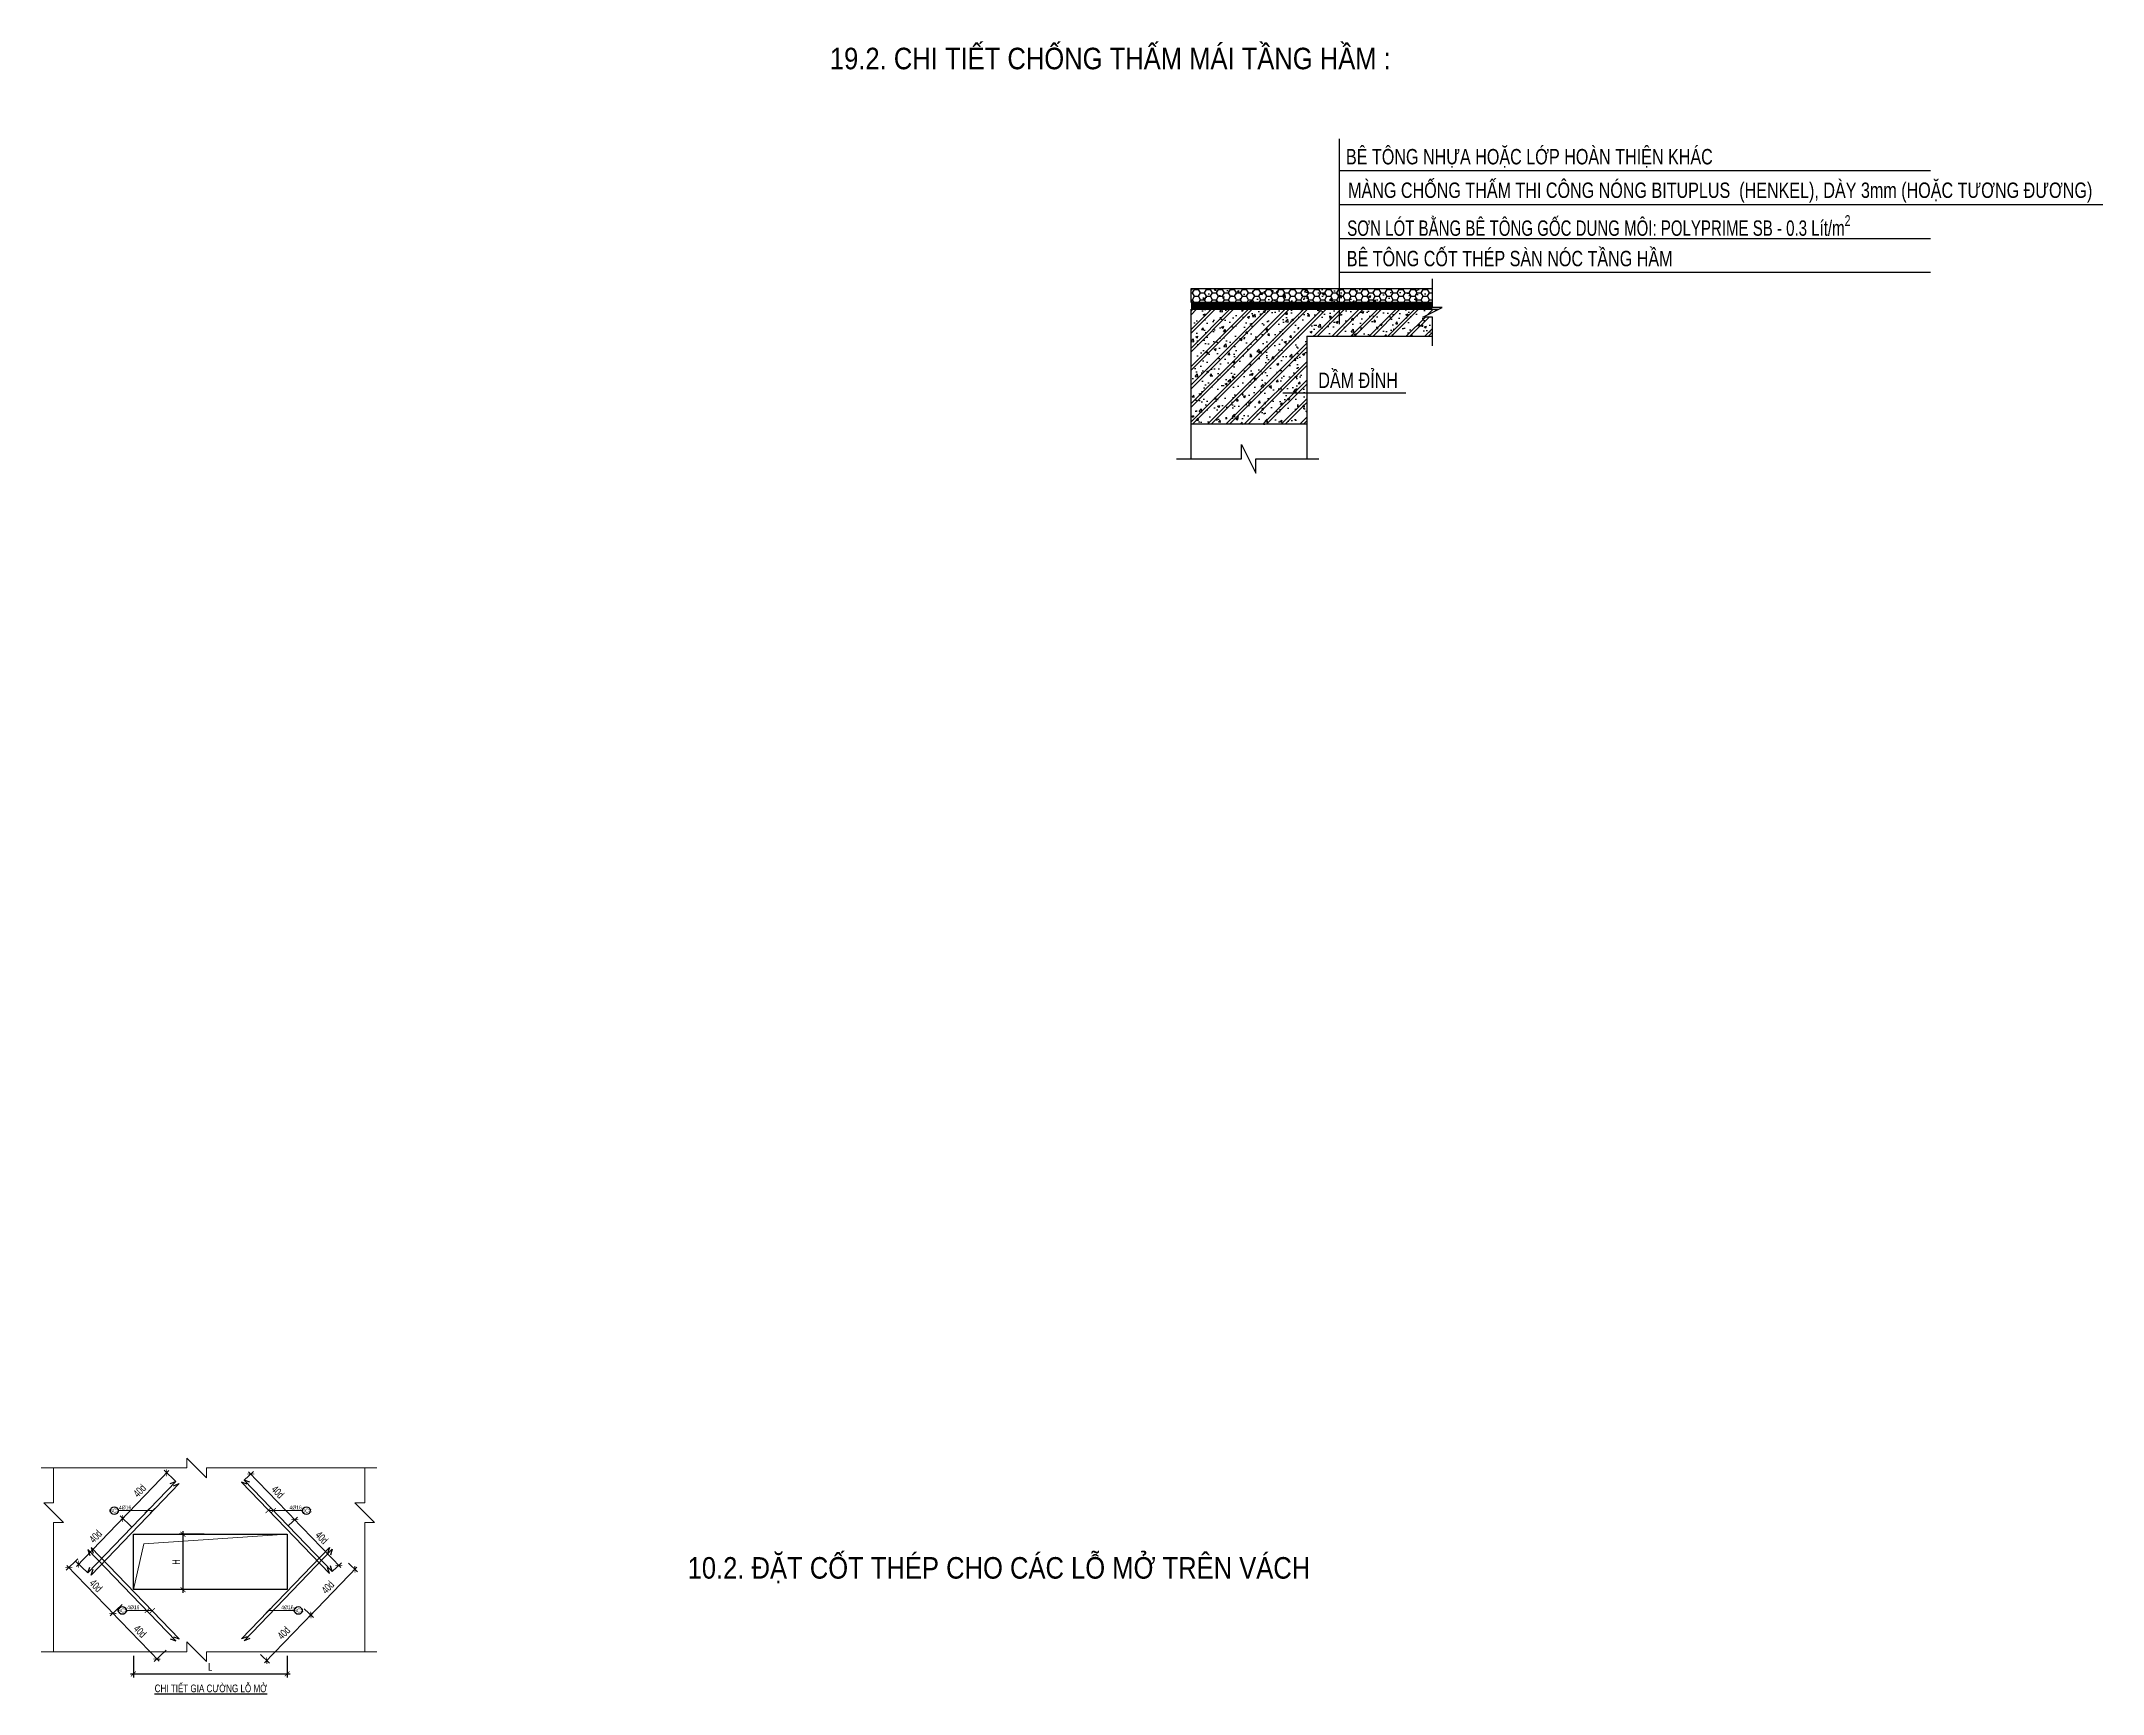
# Model space of a CAD drawing. Header units: millimetres. Extents: x -241424 to 696054, y -125618 to 93710.
# Drawn here: x 297014 to 330533, y 15775 to 42644 of the extents above; entities that cross this region are included whole.
import ezdxf
from ezdxf.enums import TextEntityAlignment as Align

# ---------------------------------------------------------------- set-up
doc = ezdxf.new("R2010")
doc.units = ezdxf.units.MM
doc.header["$LTSCALE"] = 7
doc.header["$PDMODE"] = 3
doc.layers.get('0').update_dxf_attribs({"linetype": 'CONTINUOUS'})
doc.layers.get('Defpoints').update_dxf_attribs({"color": 6, "linetype": 'CONTINUOUS'})
for name, color, linetype in [('CDC_02_DIM', 1, 'CONTINUOUS'), ('CDC_03_BORDER', 3, 'CONTINUOUS'), ('CDC_05_STEEL', 4, 'CONTINUOUS'), ('CDC_06_TEXT', 2, 'CONTINUOUS'), ('CDC_10_HATCH', 251, 'CONTINUOUS'), ('CDC_11_NOTE', 8, 'CONTINUOUS'), ('CDC_14_STEELNUM', 3, 'CONTINUOUS')]:
    doc.layers.add(name, color=color, linetype=linetype)
for name, color, linetype, lineweight in [('KC-Betong', 2, 'CONTINUOUS', 30), ('KC-GhiChu', 9, 'CONTINUOUS', 13), ('KC-Net thuong', 8, 'CONTINUOUS', 18)]:
    doc.layers.add(name, color=color, linetype=linetype, lineweight=lineweight)
doc.styles.add('ARIAL', font='arial.ttf')
doc.styles.add('KC_SMTEXT', font='arial.ttf', dxfattribs={"width": 0.7})
doc.styles.add('KCS_SMTEXT', font='arial.ttf', dxfattribs={"width": 0.7})
doc.styles.add('VNCC-vnsimli', font='vnsimli.shx', dxfattribs={"width": 0.675})
doc.dimstyles.new('1_50', dxfattribs={"dimscale": 50, "dimtxt": 2.2, "dimasz": 1.2, "dimexe": 1, "dimexo": 0, "dimgap": 0.7, "dimtad": 1, "dimdec": 0, "dimzin": 0, "dimdsep": 46, "dimtxsty": 'VNCC-vnsimli', "dimblk1": 'ARCHTICK', "dimblk2": 'ARCHTICK', "dimsah": 1, "dimcen": 1.5, "dimdle": 1, "dimclrd": 256, "dimclre": 256, "dimclrt": 7, "dimadec": 0, "dimazin": 0, "dimtfac": 1, "dimtdec": 0, "dimtix": 1, "dimtmove": 2, "dimatfit": 3, "dimfxl": 1, "dimtvp": 0.833333, "dimtolj": 1, "dimtzin": 0, "dimlwd": 18, "dimlwe": 18, "dimarcsym": 0})
doc.dimstyles.new('KCS_DIM25', dxfattribs={"dimscale": 50, "dimtxt": 2.5, "dimasz": 1.6, "dimexe": 1.2, "dimexo": 0, "dimgap": 1, "dimtad": 1, "dimdec": 0, "dimzin": 0, "dimdsep": 46, "dimtxsty": 'KCS_SMTEXT', "dimblk": 'ARCHTICK', "dimcen": 0, "dimdle": 1, "dimclrd": 256, "dimclre": 256, "dimclrt": 2, "dimadec": 0, "dimazin": 0, "dimtfac": 1, "dimtdec": 0, "dimtix": 1, "dimtmove": 2, "dimatfit": 3, "dimfxl": 1, "dimtolj": 1, "dimtzin": 0, "dimarcsym": 0})

# ---------------------------------------------------------------- blocks, each defined once
blk = doc.blocks.new('_ArchTick')
at = {"color": 0, "linetype": 'ByBlock', "const_width": 0.15}
blk.add_lwpolyline([(-0.5, -0.5), (0.5, 0.5)], dxfattribs=at)
blk = doc.blocks.new('*D751')
at = {"layer": 'CDC_02_DIM', "lineweight": -2, "ltscale": 3, "transparency": 16777216}
for p, q in [((298463, 16098), (301063, 16098)), ((298513, 16390), (298513, 16038)), ((301013, 16390), (301013, 16038))]:
    blk.add_line(p, q, dxfattribs=at)
at = {"layer": 'Defpoints', "color": 0, "ltscale": 3, "transparency": 16777216}
for p in [(298513, 16390), (301013, 16390), (301013, 16098)]:
    blk.add_point(p, dxfattribs=at)
at = {"layer": 'CDC_02_DIM', "lineweight": -2, "ltscale": 3, "transparency": 16777216, "xscale": 80, "yscale": 80, "zscale": 80, "rotation": 180}
blk.add_blockref('_ArchTick', (298513, 16098), dxfattribs=at)
at = {"layer": 'CDC_02_DIM', "lineweight": -2, "ltscale": 3, "transparency": 16777216, "xscale": 80, "yscale": 80, "zscale": 80}
blk.add_blockref('_ArchTick', (301013, 16098), dxfattribs=at)
at = {"layer": 'CDC_02_DIM', "color": 2, "ltscale": 3, "transparency": 16777216, "insert": (299763, 16210), "char_height": 125, "attachment_point": 5, "style": 'KCS_SMTEXT'}
blk.add_mtext('\\A1;L', dxfattribs=at)
blk = doc.blocks.new('*D752')
at = {"layer": 'CDC_02_DIM', "lineweight": -2, "ltscale": 3, "transparency": 16777216}
for p, q in [((299664, 18368), (299259, 18368)), ((299319, 18418), (299319, 17418)), ((299664, 17468), (299259, 17468))]:
    blk.add_line(p, q, dxfattribs=at)
at = {"layer": 'Defpoints', "color": 0, "ltscale": 3, "transparency": 16777216}
for p in [(299664, 18368), (299319, 17468), (299664, 17468)]:
    blk.add_point(p, dxfattribs=at)
at = {"layer": 'CDC_02_DIM', "lineweight": -2, "ltscale": 3, "transparency": 16777216, "xscale": 80, "yscale": 80, "zscale": 80}
for p, rotation in [((299319, 18368), 90), ((299319, 17468), 270)]:
    blk.add_blockref('_ArchTick', p, dxfattribs=dict(at, rotation=rotation))
at = {"layer": 'CDC_02_DIM', "color": 2, "ltscale": 3, "transparency": 16777216, "insert": (299206, 17918), "char_height": 125, "attachment_point": 5, "rotation": 90, "style": 'KCS_SMTEXT'}
blk.add_mtext('\\A1;H', dxfattribs=at)
blk = doc.blocks.new('*D753')
at = {"layer": 'CDC_02_DIM', "lineweight": -2, "ltscale": 3, "transparency": 16777216}
for p, q in [((297588, 17846), (298373, 18661)), ((298487, 18482), (298295, 18667)), ((297771, 17739), (297579, 17924))]:
    blk.add_line(p, q, dxfattribs=at)
at = {"layer": 'Defpoints', "color": 0, "ltscale": 3, "transparency": 16777216}
for p in [(298338, 18625), (298487, 18482), (297771, 17739)]:
    blk.add_point(p, dxfattribs=at)
at = {"layer": 'CDC_02_DIM', "lineweight": -2, "ltscale": 3, "transparency": 16777216, "xscale": 80, "yscale": 80, "zscale": 80}
for p, rotation in [((298338, 18625), 46.05945440121268), ((297622, 17882), 226.0594544012127)]:
    blk.add_blockref('_ArchTick', p, dxfattribs=dict(at, rotation=rotation))
at = {"layer": 'CDC_02_DIM', "color": 2, "ltscale": 3, "transparency": 16777216, "insert": (297898, 18333), "char_height": 125, "attachment_point": 5, "rotation": 46.0595, "style": 'KCS_SMTEXT'}
blk.add_mtext('\\A1;40d', dxfattribs=at)
blk = doc.blocks.new('*D754')
at = {"layer": 'CDC_02_DIM', "lineweight": -2, "ltscale": 3, "transparency": 16777216}
for p, q in [((301292, 17157), (301441, 17014)), ((301433, 17091), (300647, 16277)), ((300577, 16414), (300725, 16271))]:
    blk.add_line(p, q, dxfattribs=at)
at = {"layer": 'Defpoints', "color": 0, "ltscale": 3, "transparency": 16777216}
for p in [(301292, 17157), (300577, 16414), (300682, 16313)]:
    blk.add_point(p, dxfattribs=at)
at = {"layer": 'CDC_02_DIM', "lineweight": -2, "ltscale": 3, "transparency": 16777216, "xscale": 80, "yscale": 80, "zscale": 80}
for p, rotation in [((301398, 17055), 46.05945440121272), ((300682, 16313), 226.0594544012127)]:
    blk.add_blockref('_ArchTick', p, dxfattribs=dict(at, rotation=rotation))
at = {"layer": 'CDC_02_DIM', "color": 2, "ltscale": 3, "transparency": 16777216, "insert": (300958, 16763), "char_height": 125, "attachment_point": 5, "rotation": 46.0595, "style": 'KCS_SMTEXT'}
blk.add_mtext('\\A1;40d', dxfattribs=at)
blk = doc.blocks.new('*D755')
at = {"layer": 'CDC_02_DIM', "lineweight": -2, "ltscale": 3, "transparency": 16777216}
for p, q in [((298303, 18589), (299089, 19404)), ((299203, 19224), (299011, 19410)), ((298487, 18482), (298295, 18667))]:
    blk.add_line(p, q, dxfattribs=at)
at = {"layer": 'Defpoints', "color": 0, "ltscale": 3, "transparency": 16777216}
for p in [(299054, 19368), (299203, 19224), (298487, 18482)]:
    blk.add_point(p, dxfattribs=at)
at = {"layer": 'CDC_02_DIM', "lineweight": -2, "ltscale": 3, "transparency": 16777216, "xscale": 80, "yscale": 80, "zscale": 80}
for p, rotation in [((299054, 19368), 46.05945439741149), ((298338, 18625), 226.0594543974115)]:
    blk.add_blockref('_ArchTick', p, dxfattribs=dict(at, rotation=rotation))
at = {"layer": 'CDC_02_DIM', "color": 2, "ltscale": 3, "transparency": 16777216, "insert": (298614, 19076), "char_height": 125, "attachment_point": 5, "rotation": 46.0595, "style": 'KCS_SMTEXT'}
blk.add_mtext('\\A1;40d', dxfattribs=at)
blk = doc.blocks.new('*D756')
at = {"layer": 'CDC_02_DIM', "lineweight": -2, "ltscale": 3, "transparency": 16777216}
for p, q in [((300314, 19246), (300463, 19390)), ((301170, 18569), (300385, 19384)), ((301030, 18504), (301179, 18647))]:
    blk.add_line(p, q, dxfattribs=at)
at = {"layer": 'Defpoints', "color": 0, "ltscale": 3, "transparency": 16777216}
for p in [(300314, 19246), (300420, 19348), (301030, 18504)]:
    blk.add_point(p, dxfattribs=at)
at = {"layer": 'CDC_02_DIM', "lineweight": -2, "ltscale": 3, "transparency": 16777216, "xscale": 80, "yscale": 80, "zscale": 80}
for p, rotation in [((300420, 19348), 133.9405455987873), ((301136, 18605), 313.9405455987873)]:
    blk.add_blockref('_ArchTick', p, dxfattribs=dict(at, rotation=rotation))
at = {"layer": 'CDC_02_DIM', "color": 2, "ltscale": 3, "transparency": 16777216, "insert": (300860, 19056), "char_height": 125, "attachment_point": 5, "rotation": 313.9405, "style": 'KCS_SMTEXT'}
blk.add_mtext('\\A1;40d', dxfattribs=at)
blk = doc.blocks.new('*D757')
at = {"layer": 'CDC_02_DIM', "lineweight": -2, "ltscale": 3, "transparency": 16777216}
for p, q in [((301030, 18504), (301179, 18647)), ((301101, 18641), (301886, 17826)), ((301746, 17761), (301895, 17904))]:
    blk.add_line(p, q, dxfattribs=at)
at = {"layer": 'Defpoints', "color": 0, "ltscale": 3, "transparency": 16777216}
for p in [(301030, 18504), (301851, 17862), (301746, 17761)]:
    blk.add_point(p, dxfattribs=at)
at = {"layer": 'CDC_02_DIM', "lineweight": -2, "ltscale": 3, "transparency": 16777216, "xscale": 80, "yscale": 80, "zscale": 80}
for p, rotation in [((301136, 18605), 133.9405456025885), ((301851, 17862), 313.9405456025885)]:
    blk.add_blockref('_ArchTick', p, dxfattribs=dict(at, rotation=rotation))
at = {"layer": 'CDC_02_DIM', "color": 2, "ltscale": 3, "transparency": 16777216, "insert": (301575, 18313), "char_height": 125, "attachment_point": 5, "rotation": 313.9405, "style": 'KCS_SMTEXT'}
blk.add_mtext('\\A1;40d', dxfattribs=at)
blk = doc.blocks.new('*D758')
at = {"layer": 'CDC_02_DIM', "lineweight": -2, "ltscale": 3, "transparency": 16777216}
for p, q in [((297612, 17968), (297420, 17782)), ((297429, 17860), (298214, 17045)), ((298328, 17225), (298136, 17040))]:
    blk.add_line(p, q, dxfattribs=at)
at = {"layer": 'Defpoints', "color": 0, "ltscale": 3, "transparency": 16777216}
for p in [(297612, 17968), (298328, 17225), (298179, 17081)]:
    blk.add_point(p, dxfattribs=at)
at = {"layer": 'CDC_02_DIM', "lineweight": -2, "ltscale": 3, "transparency": 16777216, "xscale": 80, "yscale": 80, "zscale": 80}
for p, rotation in [((297463, 17824), 133.9405455987873), ((298179, 17081), 313.9405455987873)]:
    blk.add_blockref('_ArchTick', p, dxfattribs=dict(at, rotation=rotation))
at = {"layer": 'CDC_02_DIM', "color": 2, "ltscale": 3, "transparency": 16777216, "insert": (297903, 17532), "char_height": 125, "attachment_point": 5, "rotation": 313.9405, "style": 'KCS_SMTEXT'}
blk.add_mtext('\\A1;40d', dxfattribs=at)
blk = doc.blocks.new('*D759')
at = {"layer": 'CDC_02_DIM', "lineweight": -2, "ltscale": 3, "transparency": 16777216}
for p, q in [((298328, 17225), (298136, 17040)), ((298144, 17117), (298930, 16302)), ((299044, 16482), (298852, 16297))]:
    blk.add_line(p, q, dxfattribs=at)
at = {"layer": 'Defpoints', "color": 0, "ltscale": 3, "transparency": 16777216}
for p in [(298328, 17225), (299044, 16482), (298895, 16338)]:
    blk.add_point(p, dxfattribs=at)
at = {"layer": 'CDC_02_DIM', "lineweight": -2, "ltscale": 3, "transparency": 16777216, "xscale": 80, "yscale": 80, "zscale": 80}
for p, rotation in [((298179, 17081), 133.9405455850276), ((298895, 16338), 313.9405455850276)]:
    blk.add_blockref('_ArchTick', p, dxfattribs=dict(at, rotation=rotation))
at = {"layer": 'CDC_02_DIM', "color": 2, "ltscale": 3, "transparency": 16777216, "insert": (298619, 16789), "char_height": 125, "attachment_point": 5, "rotation": 313.9405, "style": 'KCS_SMTEXT'}
blk.add_mtext('\\A1;40d', dxfattribs=at)
blk = doc.blocks.new('*D760')
at = {"layer": 'CDC_02_DIM', "lineweight": -2, "ltscale": 3, "transparency": 16777216}
for p, q in [((301363, 17019), (302148, 17834)), ((302008, 17900), (302157, 17757)), ((301292, 17157), (301441, 17014))]:
    blk.add_line(p, q, dxfattribs=at)
at = {"layer": 'Defpoints', "color": 0, "ltscale": 3, "transparency": 16777216}
for p in [(302008, 17900), (302114, 17798), (301292, 17157)]:
    blk.add_point(p, dxfattribs=at)
at = {"layer": 'CDC_02_DIM', "lineweight": -2, "ltscale": 3, "transparency": 16777216, "xscale": 80, "yscale": 80, "zscale": 80}
for p, rotation in [((302114, 17798), 46.05945441497243), ((301398, 17055), 226.0594544149724)]:
    blk.add_blockref('_ArchTick', p, dxfattribs=dict(at, rotation=rotation))
at = {"layer": 'CDC_02_DIM', "color": 2, "ltscale": 3, "transparency": 16777216, "insert": (301674, 17506), "char_height": 125, "attachment_point": 5, "rotation": 46.0595, "style": 'KCS_SMTEXT'}
blk.add_mtext('\\A1;40d', dxfattribs=at)

msp = doc.modelspace()

# ---------------------------------------------------------------- hatches: boundary and pattern name
at = {"layer": 'CDC_10_HATCH'}
h = msp.add_hatch(dxfattribs=at)
h.set_pattern_fill('AR-CONC', color=256, scale=52.232143, style=0)
h.set_pattern_definition([(50, (420261.48, 21364.34), (374.6404, -32.7768), [39.1741, -430.9152]), (355, (420261.48, 21364.34), (-72.4728, 392.886), [31.3393, -344.7321]), (100.4514, (420292.7, 21361.6), (302.1678, 360.109), [33.2929, -366.2215]), (46.1842, (420261.48, 21468.8), (557.4429, -86.4541), [58.7612, -646.3728]), (96.6356, (420307.93, 21461.6), (488.1944, 508.8026), [49.9393, -549.3322]), (351.1842, (420261.5, 21468.8), (488.194, 508.803), [47.009, -517.0982]), (21, (420313.7, 21442.7), (311.7773, -210.2965), [39.1741, -430.9152]), (326, (420313.7, 21442.7), (127.0888, 378.7614), [31.3393, -344.7321]), (71.4514, (420339.7, 21425.17), (438.8663, 168.4646), [33.2929, -366.2215]), (37.5, (420261.48, 21364.34), (6.35135, 173.8776), [0, -340.55357, 0, -349.95536, 0, -346.03795]), (7.5, (420261.48, 21364.34), (137.40686, 206.0097), [0, -199.5268, 0, -332.71875, 0, -131.88616]), (327.5, (420145, 21364.34), (278.8269, -11.7809), [0, -130.58036, 0, -407.4107, 0, -540.6027]), (317.5, (420092.77, 21364.34), (304.61063, 52.287), [0, -169.75446, 0, -270.5625, 0, -383.90625])])
h.paths.add_polyline_path([(319634.5, 38396.2), (319634.5, 38626), (315710, 38626), (315710, 38396.2)])
h = msp.add_hatch(dxfattribs=at)
h.set_pattern_fill('HONEY', color=256, scale=522.321429, style=0)
h.set_pattern_definition([(0, (420261.475, 21364.34), (97.935268, 56.542953), [65.29018, -130.58036]), (120, (420261.475, 21364.34), (-97.935268, 56.542953), [65.29018, -130.58036]), (60, (420261.475, 21364.34), (2e-07, 113.085906), [-130.58036, 65.29018])])
h.paths.add_polyline_path([(319634.5, 38396.2), (319634.5, 38626), (315710, 38626), (315710, 38396.2)])
at = {"layer": 'CDC_10_HATCH', "ltscale": 30}
h = msp.add_hatch(dxfattribs=at)
h.set_pattern_fill('BT-01', color=256, scale=50, style=0, pattern_type=2)
h.set_pattern_definition([(50, (-63008.36, -58033.36), (358.6301, -31.37607), [37.5, -412.5]), (355, (-63008.36, -58033.36), (-69.37567, 376.09607), [30, -330]), (100.4514, (-62978.48, -58035.98), (289.2547, 344.71977), [31.8701, -350.57106]), (46.1842, (-63008.36, -57933.36), (533.6205, -82.7595), [56.25, -618.75]), (96.6356, (-62963.9, -57940.26), (467.33135, 487.05894), [47.80514, -525.8565]), (351.1842, (-63008.36, -57933.36), (467.331, 487.0593), [45, -495]), (21, (-62958.36, -57958.36), (298.45353, -201.30945), [37.5, -412.5]), (326, (-62958.36, -57958.36), (121.65767, 362.57502), [30, -330]), (71.4514, (-62933.5, -57975.14), (420.1113, 161.26525), [31.8701, -350.57106]), (37.5, (-63008.36, -58033.36), (6.079928, 166.446927), [0, -326, 0, -335, 0, -331.25]), (7.5, (-63008.36, -58033.36), (131.53477, 197.205856), [0, -191, 0, -318.5, 0, -126.25]), (327.5, (-63119.86, -58033.36), (266.91122, -11.277436), [0, -125, 0, -390, 0, -517.5]), (317.5, (-63169.86, -58033.36), (291.59308, 50.05249), [0, -162.5, 0, -259, 0, -367.5]), (45, (-63008.36, -58033.36), (-150.26019, 150.26019), []), (45, (-63008.36, -57972.11), (-150.26019, 150.26019), [])])
h.paths.add_polyline_path([(319478.8, 38159.3), (319733.8, 38286.8), (315710, 38286.6), (315710, 36418.1), (317590, 36418.1), (317590, 37848.1), (319634.4, 37848.1), (319634.4, 38159.3)])

# ---------------------------------------------------------------- linework, layer by layer
msp.add_line((315710, 38396.2, 34.8), (319634.5, 38396.2, 21.2))
at = {"layer": 'CDC_03_BORDER'}
for p, q in [((315710, 38286.8, 34.8), (319733.8, 38286.8, 20.8)), ((315710, 35853, -2.6), (315710, 38286.8, 16.7)), ((317590, 37848.1, 34.8), (319634.4, 37848.1, 9.6)), ((317590, 37848, 34.8), (317590, 35852.9, 34.8)), ((317590, 36418.1, 10.1), (315710, 36418.1, -1.5))]:
    msp.add_line(p, q, dxfattribs=at)
at = {"layer": 'CDC_03_BORDER', "elevation": 5.3}
for points in [[(319634.4, 37692.4), (319634.4, 38159.3), (319478.8, 38159.3), (319790.1, 38314.9), (319634.5, 38314.9), (319634.5, 38781.6)], [(315474.2, 35853), (316529, 35852.9), (316529, 36086.4), (316762.4, 35619.5), (316762.4, 35852.9), (317787.7, 35852.9)]]:
    msp.add_lwpolyline(points, dxfattribs=at)
at = {"layer": 'CDC_05_STEEL'}
for points in [[(299108.7, 19191.3), (299202.9, 19224.4), (297771.3, 17738.9), (297802.2, 17833.9)], [(299163.8, 19157.9), (299258, 19191), (297826.4, 17705.5), (297857.2, 17800.5)], [(300362.7, 19183.7), (300268.4, 19216.8), (301700, 17731.3), (301669.2, 17826.3)], [(300408.6, 19213.2), (300314.4, 19246.3), (301745.9, 17760.8), (301715.1, 17855.8)], [(299108.7, 16667.5), (299202.9, 16634.4), (297771.3, 18119.9), (297802.2, 18024.9)], [(299163.8, 16700.9), (299258, 16667.8), (297826.4, 18153.3), (297857.2, 18058.3)], [(300362.7, 16700.2), (300268.4, 16667.1), (301700, 18152.6), (301669.2, 18057.6)], [(300408.6, 16670.7), (300314.4, 16637.6), (301745.9, 18123.1), (301715.1, 18028.1)]]:
    msp.add_lwpolyline(points, dxfattribs=at)
at = {"layer": 'CDC_10_HATCH'}
msp.add_line((315710, 38626, 34.8), (319634.5, 38626, 21.2), dxfattribs=at)
at = {"layer": 'CDC_10_HATCH', "elevation": 34.8}
msp.add_lwpolyline([(319634.5, 38396.2), (315710, 38396.2), (315710, 38626), (319634.5, 38626)], dxfattribs=at)
at = {"layer": 'CDC_10_HATCH', "const_width": 94, "elevation": 34.8}
msp.add_lwpolyline([(319634.5, 38341.6), (315710, 38341.6)], dxfattribs=at)
at = {"layer": 'CDC_11_NOTE'}
for p, q in [((318123.2, 40543.8, 34.8), (327730.7, 40543.8, 34.8)), ((318123.2, 39990.8, 34.8), (330533.4, 39990.8, 34.8)), ((318123.2, 39435.4, 34.8), (327730.7, 39435.4, 34.8)), ((318123.2, 38891.6, 34.8), (327730.7, 38891.6, 34.8)), ((319203.7, 36922.8, 41), (317204.5, 36922.8, 34.8))]:
    msp.add_line(p, q, dxfattribs=at)
at = {"layer": 'CDC_11_NOTE', "elevation": 34.8}
msp.add_lwpolyline([(318123.2, 38043.1), (318123.2, 41059.6)], dxfattribs=at)
at = {"layer": 'CDC_14_STEELNUM'}
for centre in [(298200.9, 18752.1), (301325.5, 18752.1), (298332.9, 17129.1), (301193.5, 17129.1)]:
    msp.add_circle(centre, 62.5, dxfattribs=at)
at = {"layer": 'KC-Betong'}
msp.add_lwpolyline([(298513.2, 18368), (301013.2, 18368), (301013.2, 17468), (298513.2, 17468), (298513.2, 18368)], dxfattribs=at)
at = {"layer": 'KC-Net thuong'}
for points in [[(297014.2, 19446.7), (299381.8, 19446.7), (299381.8, 19606.7), (299701.8, 19286.7), (299701.8, 19446.7), (302473.2, 19446.7)], [(297214.2, 16457.4), (297214.2, 18558), (297374.2, 18558), (297054.2, 18878), (297214.2, 18878), (297214.2, 19446.7)], [(302273.2, 16457.4), (302273.2, 18558), (302433.2, 18558), (302113.2, 18878), (302273.2, 18878), (302273.2, 19446.7)], [(298513.2, 17468), (298682.7, 18211.6), (301013.2, 18368)], [(297014.2, 16457.4), (299381.8, 16457.4), (299381.8, 16617.4), (299701.8, 16297.4), (299701.8, 16457.4), (302473.2, 16457.4)]]:
    msp.add_lwpolyline(points, dxfattribs=at)

# ---------------------------------------------------------------- texts
at = {"layer": 'CDC_06_TEXT', "color": 4, "style": 'ARIAL', "width": 0.85}
for s, p in [('19.2. CHI TIẾT CHỐNG THẤM MÁI TẦNG HẦM :', (309836.9, 42363.3)), ('10.2. ĐẶT CỐT THÉP CHO CÁC LỖ MỞ TRÊN VÁCH', (307524.1, 17821.6))]:
    msp.add_text(s, height=350, dxfattribs=at).set_placement(p, align=Align.MIDDLE_LEFT)
at = {"layer": 'CDC_06_TEXT', "style": 'ARIAL', "width": 0.75}
for s, p in [('BÊ TÔNG NHỰA HOẶC LỚP HOÀN THIỆN KHÁC', (324192.5, 40641.9, 34.8)), ('MÀNG CHỐNG THẤM THI CÔNG NÓNG BITUPLUS  (HENKEL), DÀY 3mm (HOẶC TƯƠNG ĐƯƠNG)', (330364.1, 40096.4, 34.8)), ('BÊ TÔNG CỐT THÉP SÀN NÓC TẦNG HẦM', (323538.1, 38985.6, 34.8))]:
    msp.add_text(s, height=250, dxfattribs=at).set_placement(p, align=Align.RIGHT)
msp.add_text('DẦM ĐỈNH', height=250, dxfattribs=at).set_placement((318425.9, 37169, 43.5), align=Align.MIDDLE)
at = {"layer": 'CDC_06_TEXT', "style": 'KC_SMTEXT', "width": 0.75}
for p in [(298378.4, 18772.1), (301150, 18772.1), (298510.4, 17149.1), (301018, 17149.1)]:
    msp.add_text('4%%C16', height=62.5, dxfattribs=at).set_placement(p, align=Align.CENTER)
at = {"layer": 'CDC_06_TEXT', "color": 4, "style": 'KCS_SMTEXT', "width": 0.75}
msp.add_text('%%UCHI TIẾT GIA CƯỜNG LỖ MỞ', height=125, dxfattribs=at).set_placement((299772.5, 15799.5), align=Align.CENTER)
at = {"layer": 'CDC_06_TEXT', "insert": (318248.6, 39815.5, 34.8), "char_height": 250, "width": 8271.987, "attachment_point": 1, "style": 'ARIAL'}
msp.add_mtext('\\A1;{\\W0.7;SƠN LÓT BẰNG BÊ TÔNG GỐC DUNG MÔI: POLYPRIME SB - 0.3 Lít/m\\H0.7x;\\S2^ ;\\H1.429x; }', dxfattribs=at)
at = {"layer": 'CDC_14_STEELNUM', "color": 2, "style": 'KC_SMTEXT', "width": 0.75}
for p in [(298199.9, 18752.1), (301326, 18752.1), (298331.9, 17129.1), (301194, 17129.1)]:
    msp.add_text('GC3', height=62.5, dxfattribs=at).set_placement(p, align=Align.MIDDLE_CENTER)

# ---------------------------------------------------------------- dimensions: what is measured, and where the dimension line sits
at = {"layer": 'CDC_02_DIM', "ltscale": 3}
for base, p1, p2, angle, text, picture, middle in [((299053.9, 19368), (298487.1, 18481.6), (299202.9, 19224.4), 226.05945, '40d', '*D755', (298614, 19075.6)), ((301851.4, 17862.5), (301030.1, 18503.6), (301745.9, 17760.8), 313.94055, '40d', '*D757', (301575.4, 18312.8)), ((299318.7, 17468), (299663.7, 18368), (299663.7, 17468), 90, 'H', '*D752', (299206.2, 17918)), ((302113.7, 17798.2), (301292.5, 17157.1), (302008.3, 17899.9), 46.05945, '40d', '*D760', (301673.9, 17505.8)), ((298894.9, 16338.5), (298328.1, 17224.8), (299043.9, 16482.1), 133.94055, '40d', '*D759', (298618.9, 16788.8))]:
    dim = msp.add_linear_dim(base=base, p1=p1, p2=p2, angle=angle, text=text, dimstyle='KCS_DIM25', dxfattribs=at)
    dim.commit()
    dim.dimension.update_dxf_attribs({"geometry": picture, "text_midpoint": middle})
for p1, p2, distance, picture, middle in [((301030.1, 18503.6), (300314.4, 19246.3), -146.4, '*D756', (300859.7, 19055.6)), ((297771.3, 17738.9), (298487.1, 18481.6), 207, '*D753', (297898.3, 18332.9)), ((297612.3, 17967.6), (298328.1, 17224.8), -207, '*D758', (297903.2, 17531.6)), ((301292.5, 17157.1), (300576.7, 16414.3), 146.4, '*D754', (300958.1, 16763.1))]:
    dim = msp.add_aligned_dim(p1=p1, p2=p2, distance=distance, text='40d', dimstyle='KCS_DIM25', dxfattribs=at)
    dim.commit()
    dim.dimension.update_dxf_attribs({"geometry": picture, "text_midpoint": middle})
dim = msp.add_linear_dim(base=(301013.2, 16097.9), p1=(298513.2, 16390.3), p2=(301013.2, 16390.3), text='L', dimstyle='KCS_DIM25', dxfattribs=at)
dim.commit()
dim.dimension.update_dxf_attribs({"geometry": '*D751', "text_midpoint": (299763.2, 16210.4)})

# ---------------------------------------------------------------- leaders
at = {"layer": 'KC-GhiChu'}
for points in [[(298822.9, 18752.1, 0), (298263.4, 18752.1, 0)], [(298735.8, 18752.1, 0), (298263.4, 18752.1, 0)], [(300703.5, 18752.1, 0), (301263, 18752.1, 0)], [(300790.6, 18752.1, 0), (301263, 18752.1, 0)], [(298822.9, 17129.1, 0), (298395.4, 17129.1, 0)], [(298735.8, 17129.1, 0), (298395.4, 17129.1, 0)], [(300703.5, 17129.1, 0), (301131, 17129.1, 0)], [(300790.6, 17129.1, 0), (301131, 17129.1, 0)]]:
    msp.add_leader(points, dimstyle='1_50', override={"dimasz": 1.6, "dimtad": 0, "dimldrblk": 'ArchTick'}, dxfattribs=at)

doc.saveas('drawing.dxf')
